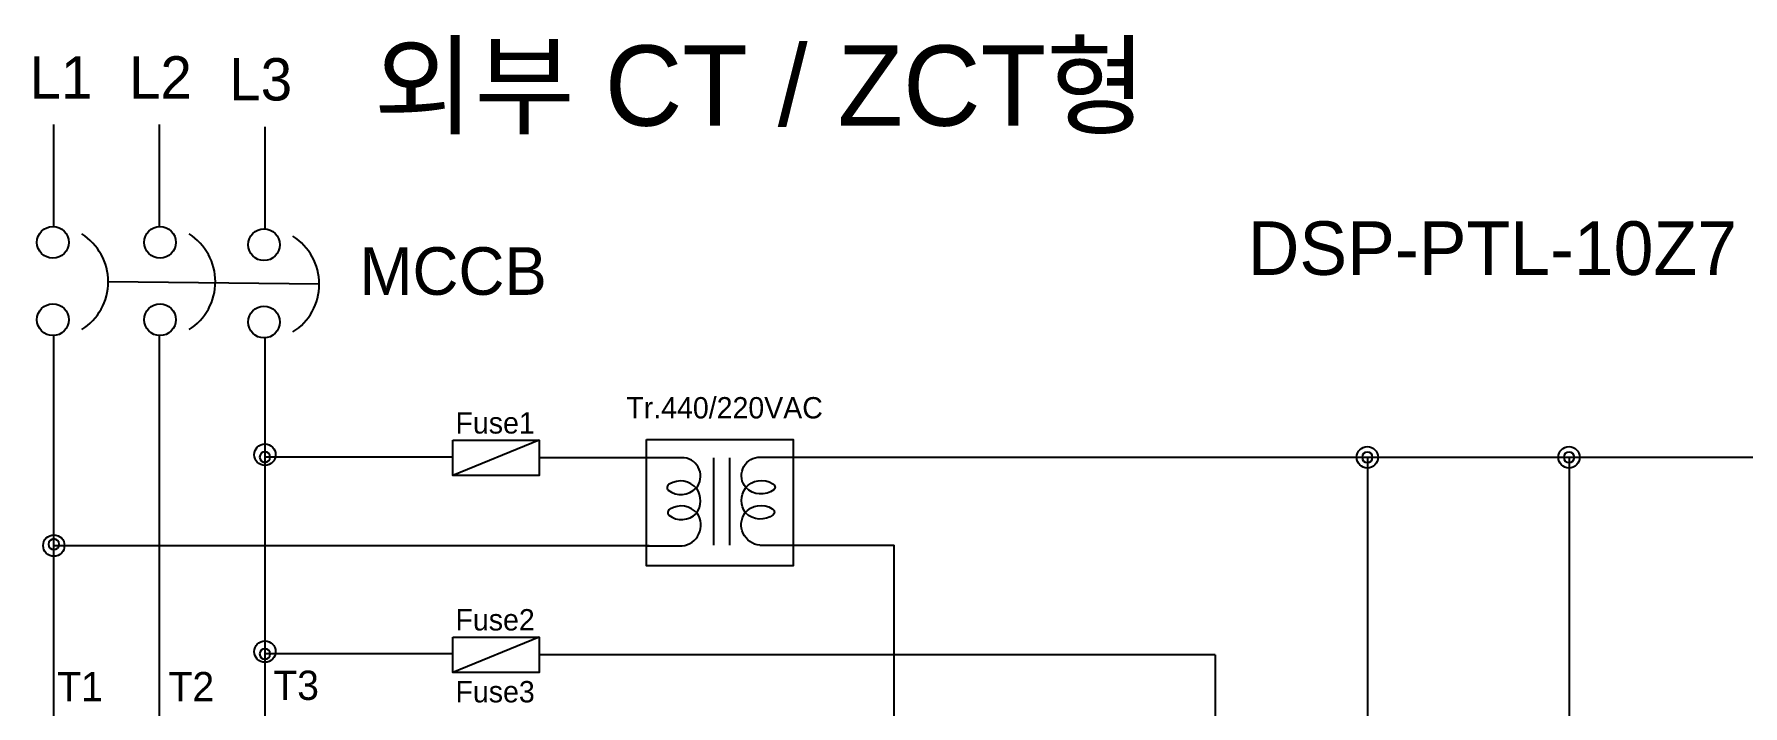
# Model space of a CAD drawing. Header units: millimetres. Extents: x 45 to 885, y 38 to 718.
# Drawn here: x 248.2 to 371.4, y 514.3 to 562.7 of the extents above; entities that cross this region are included whole.
import ezdxf

# ---------------------------------------------------------------- set-up
doc = ezdxf.new("R2010")
doc.units = ezdxf.units.MM
doc.layers.add('4', color=133, linetype='Continuous')
doc.layers.add('ASHADE', color=7, linetype='Continuous')
doc.styles.add('ghs', font='NGULIM.TTF')

msp = doc.modelspace()

# ---------------------------------------------------------------- linework, layer by layer
at = {"layer": '4', "color": 0, "linetype": 'ByBlock', "lineweight": 25}
for centre in [(264.812, 532.41), (249.59, 525.862), (264.812, 518.22)]:
    msp.add_circle(centre, 0.772, dxfattribs=at)
at = {"layer": '4', "color": 0}
for centre in [(344.33, 532.224), (358.878, 532.224)]:
    msp.add_circle(centre, 0.772, dxfattribs=at)
at = {"layer": 'ASHADE', "color": 0, "linetype": 'ByBlock', "lineweight": 25, "ltscale": 2}
for p, q in [((249.556, 556.217), (249.556, 548.858)), ((257.188, 556.217), (257.188, 548.856)), ((264.812, 556.047), (264.812, 548.686)), ((268.736, 544.703), (253.509, 544.873)), ((249.556, 540.995), (249.556, 501.78)), ((257.188, 540.996), (257.188, 501.77)), ((264.812, 540.826), (264.812, 501.78)), ((284.586, 533.463), (278.362, 530.907)), ((278.362, 532.24), (264.812, 532.24)), ((292.529, 532.185), (284.586, 532.185)), ((295.062, 532.185), (292.339, 532.185)), ((297.163, 532.185), (297.163, 525.883)), ((298.33, 532.185), (298.33, 525.883)), ((300.363, 532.224), (302.92, 532.224)), ((292.529, 525.844), (249.556, 525.844)), ((292.339, 525.844), (294.917, 525.844)), ((300.508, 525.883), (302.92, 525.883)), ((284.586, 519.272), (278.362, 516.716))]:
    msp.add_line(p, q, dxfattribs=at)
at = {"layer": 'ASHADE', "ltscale": 2}
for p, q in [((302.92, 532.224), (392.09, 532.224)), ((344.33, 532.224), (344.33, 456.745)), ((358.878, 532.224), (358.878, 498.008)), ((301.714, 525.883), (310.205, 525.883)), ((310.205, 435.007), (310.205, 525.883))]:
    msp.add_line(p, q, dxfattribs=at)
at = {"layer": 'ASHADE', "color": 1, "linetype": 'ByBlock', "lineweight": 25, "ltscale": 2}
for p, q in [((278.362, 518.05), (264.812, 518.05)), ((333.358, 517.994), (284.586, 517.994))]:
    msp.add_line(p, q, dxfattribs=at)
at = {"layer": 'ASHADE', "color": 1, "ltscale": 2}
msp.add_line((333.358, 517.994), (333.358, 456.745), dxfattribs=at)
at = {"layer": 'ASHADE', "color": 0, "linetype": 'ByBlock', "lineweight": 25}
for points in [[(278.362, 533.463), (284.586, 533.463), (284.586, 530.907), (278.362, 530.907)], [(278.362, 519.272), (284.586, 519.272), (284.586, 516.716), (278.362, 516.716)]]:
    msp.add_lwpolyline(points, close=True, dxfattribs=at)
at = {"layer": 'ASHADE', "color": 0, "linetype": 'ByBlock', "lineweight": 25, "ltscale": 2}
msp.add_lwpolyline([(292.339, 533.507), (302.92, 533.507), (302.92, 524.405), (292.339, 524.405)], close=True, dxfattribs=at)
for points in [[(294.917, 525.844, 0.5644393), (296.003, 528.164, 0.3776145), (294.026, 528.481, 0.5214253), (293.941, 528.047, 0.3768363), (295.937, 528.178, 0.3151835), (295.957, 529.967, 0.3776145), (293.98, 530.285, 0.5214253), (293.895, 529.851, 0.3826417), (295.918, 530.006, 0.6020814), (295.062, 532.185)], [(300.508, 525.883, -0.5644393), (299.423, 528.202, -0.3776145), (301.399, 528.52, -0.5214253), (301.484, 528.086, -0.3768363), (299.488, 528.217, -0.3151835), (299.469, 530.006, -0.3776145), (301.445, 530.323, -0.5214253), (301.53, 529.89, -0.3826417), (299.508, 530.045, -0.6020814), (300.363, 532.224)]]:
    msp.add_lwpolyline(points, format="xyb", dxfattribs=at)
for centre in [(249.519, 547.714), (257.253, 547.714), (264.746, 547.544), (249.519, 542.139), (257.253, 542.139), (264.746, 541.969)]:
    msp.add_circle(centre, 1.144, dxfattribs=at)
for centre, radius, start, end in [((249.433, 544.873), 4.075, 302.22193, 57.77807), ((257.168, 544.873), 4.075, 302.22193, 57.77807), ((264.661, 544.703), 4.075, 302.22193, 57.77807), ((264.812, 532.24), 0.381, 0, 180), ((264.812, 532.24), 0.381, 180, 0), ((249.59, 525.955), 0.381, 0, 180), ((249.59, 525.955), 0.381, 180, 0), ((264.812, 518.05), 0.381, 0, 180), ((264.812, 518.05), 0.381, 180, 0)]:
    msp.add_arc(centre, radius, start, end, dxfattribs=at)
at = {"layer": 'ASHADE', "ltscale": 2}
for centre, start, end in [((344.33, 532.224), 0, 180), ((358.878, 532.224), 0, 180), ((344.33, 532.224), 180, 0), ((358.878, 532.224), 180, 0)]:
    msp.add_arc(centre, 0.381, start, end, dxfattribs=at)

# ---------------------------------------------------------------- texts
at = {"layer": 'ASHADE', "color": 0, "linetype": 'ByBlock', "lineweight": 25, "ltscale": 2, "style": 'ghs'}
for s, height, p in [('외부 CT / ZCT형 ', 5.7915, (272.642, 556.119)), ('L1', 3.0512, (247.837, 558.074)), ('L2', 3.0512, (255.006, 558.074)), ('L3', 3.0512, (262.24, 557.938)), ('DSP-PTL-10Z7', 3.861, (335.698, 545.368)), ('MCCB', 3.4326, (271.635, 543.931)), ('Tr.440/220VAC', 1.53783, (290.881, 535.024)), ('Fuse1', 1.5378, (278.56, 533.935)), ('Fuse2', 1.5378, (278.56, 519.745)), ('T1', 2.109, (249.831, 514.642)), ('T2', 2.109, (257.863, 514.642)), ('T3', 2.109, (265.421, 514.739)), ('Fuse3', 1.5378, (278.56, 514.561))]:
    msp.add_text(s, height=height, dxfattribs=at).set_placement(p)

doc.saveas('drawing.dxf')
